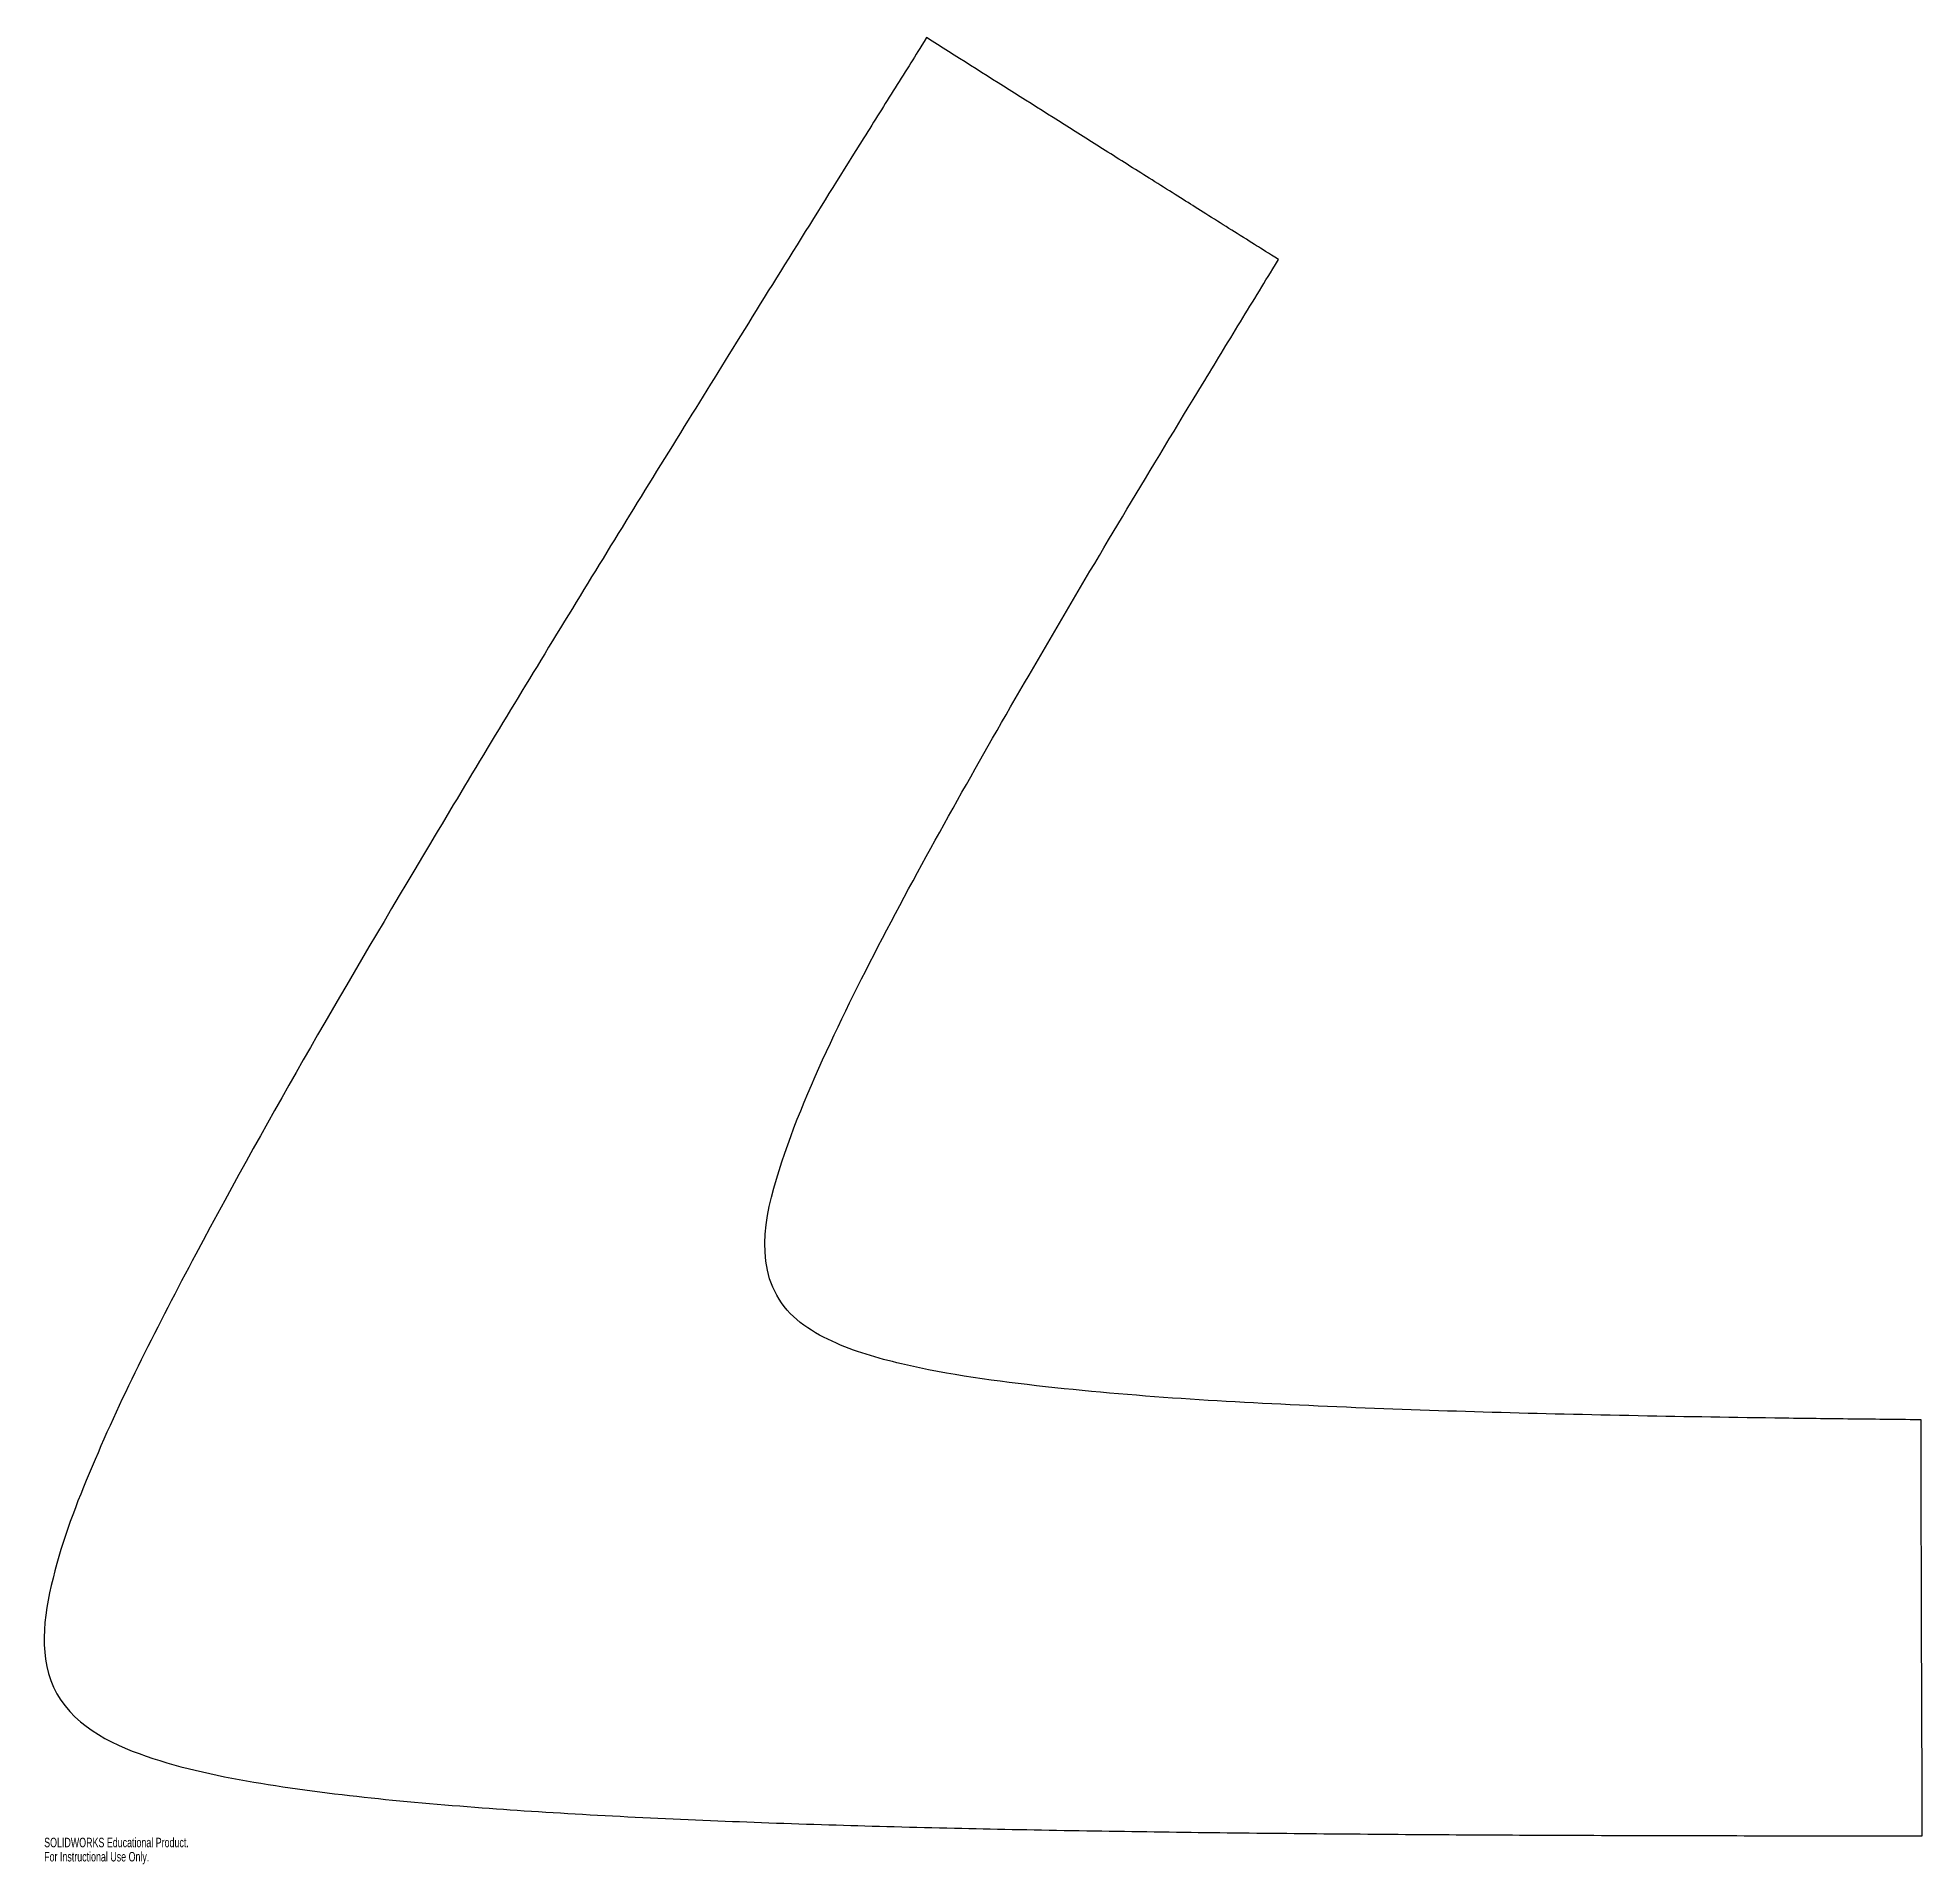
# Model space of a CAD drawing. Header units: inches. Extents: x -38.5 to -0.7, y -0.1 to 36.6.
import ezdxf

# ---------------------------------------------------------------- set-up
doc = ezdxf.new("R2010")
doc.units = ezdxf.units.IN
doc.header["$MEASUREMENT"] = 0
doc.styles.add('SLDTEXTSTYLE0', font='TXT', dxfattribs={"width": 0.7})

msp = doc.modelspace()

# ---------------------------------------------------------------- linework, layer by layer
at = {"color": 7, "linetype": 'Continuous', "lineweight": 25}
for points, knots in [([(-20.718, 36.562), (-20.858, 36.338), (-20.934, 36.217), (-21.132, 35.901), (-21.242, 35.726), (-21.561, 35.217), (-21.764, 34.892), (-22.405, 33.867), (-22.787, 33.255), (-23.68, 31.821), (-24.112, 31.127), (-24.946, 29.783), (-25.305, 29.204), (-26.598, 27.111), (-27.362, 25.868), (-28.647, 23.76), (-29.023, 23.14), (-29.876, 21.729), (-30.247, 21.11), (-32.364, 17.559), (-33.825, 15.067), (-36.148, 10.704), (-36.826, 9.384), (-37.771, 7.153), (-38.047, 6.438), (-38.432, 4.881), (-38.547, 4.035), (-37.776, 2.642), (-36.965, 2.279), (-35.507, 1.801), (-34.692, 1.641), (-33.156, 1.395), (-32.319, 1.295), (-30.822, 1.144), (-29.941, 1.072), (-27.737, 0.917), (-26.009, 0.831), (-23.698, 0.742), (-22.852, 0.714), (-21.343, 0.67), (-20.482, 0.649), (-18.212, 0.599), (-16.501, 0.572), (-14.221, 0.545), (-13.37, 0.536), (-11.847, 0.523), (-10.973, 0.516), (-9.499, 0.507), (-8.735, 0.503), (-7.153, 0.497), (-6.267, 0.494), (-4.715, 0.491), (-3.925, 0.49), (-2.716, 0.489), (-2.333, 0.489), (-1.732, 0.489), (-1.525, 0.489), (-1.153, 0.489), (-1.01, 0.489), (-0.746, 0.489)], [0, 0, 0, 0, 0.007812, 0.007812, 0.015625, 0.015625, 0.03125, 0.03125, 0.0625, 0.0625, 0.09375, 0.09375, 0.125, 0.125, 0.1875, 0.1875, 0.21875, 0.21875, 0.25, 0.25, 0.375, 0.375, 0.4375, 0.4375, 0.46875, 0.46875, 0.5, 0.5, 0.53125, 0.53125, 0.5625, 0.5625, 0.59375, 0.59375, 0.625, 0.625, 0.6875, 0.6875, 0.71875, 0.71875, 0.75, 0.75, 0.8125, 0.8125, 0.84375, 0.84375, 0.875, 0.875, 0.90625, 0.90625, 0.9375, 0.9375, 0.96875, 0.96875, 0.984375, 0.984375, 0.992188, 0.992188, 1, 1, 1, 1]), ([(-13.66, 32.11), (-13.856, 32.234), (-14.003, 32.327), (-14.199, 32.45), (-14.397, 32.575), (-14.833, 32.849), (-15.179, 33.067), (-15.671, 33.377), (-16.014, 33.593), (-16.603, 33.964), (-16.897, 34.149), (-18.364, 35.075), (-19.542, 35.819), (-20.718, 36.562)], [0, 0, 0, 0, 0.0625, 0.0625, 0.125, 0.125, 0.25, 0.25, 0.375, 0.375, 0.5, 0.5, 1, 1, 1, 1]), ([(-0.772, 8.834), (-1.098, 8.837), (-1.262, 8.839), (-1.747, 8.844), (-1.986, 8.847), (-2.739, 8.855), (-3.197, 8.861), (-4.711, 8.882), (-5.623, 8.897), (-8.645, 8.958), (-10.453, 9.005), (-14.52, 9.181), (-16.352, 9.28), (-19.32, 9.606), (-20.251, 9.728), (-21.708, 10.072), (-22.156, 10.199), (-23.071, 10.618), (-23.485, 10.902), (-24.2, 12.193), (-23.866, 13.287), (-23.257, 15.078), (-22.826, 16.03), (-21.599, 18.571), (-20.586, 20.41), (-18.729, 23.68), (-17.67, 25.479), (-16.213, 27.912), (-15.683, 28.79), (-14.937, 30.019), (-14.685, 30.432), (-14.293, 31.075), (-14.168, 31.279), (-13.916, 31.692), (-13.83, 31.833), (-13.66, 32.11)], [0, 0, 0, 0, 0.015625, 0.015625, 0.03125, 0.03125, 0.0625, 0.0625, 0.125, 0.125, 0.25, 0.25, 0.375, 0.375, 0.4375, 0.4375, 0.46875, 0.46875, 0.5, 0.5, 0.5625, 0.5625, 0.625, 0.625, 0.75, 0.75, 0.875, 0.875, 0.9375, 0.9375, 0.96875, 0.96875, 0.984375, 0.984375, 1, 1, 1, 1]), ([(-0.746, 0.489), (-0.747, 0.644), (-0.747, 0.765), (-0.748, 0.939), (-0.748, 0.924), (-0.749, 1.185), (-0.749, 1.336), (-0.751, 1.926), (-0.752, 2.207), (-0.757, 3.313), (-0.759, 3.968), (-0.762, 5.008), (-0.763, 5.356), (-0.765, 6.051), (-0.766, 6.458), (-0.768, 7.038), (-0.769, 7.447), (-0.77, 7.963), (-0.771, 8.197), (-0.771, 8.428), (-0.772, 8.602), (-0.772, 8.834)], [0, 0, 0, 0, 0.03125, 0.03125, 0.0625, 0.0625, 0.125, 0.125, 0.25, 0.25, 0.5, 0.5, 0.625, 0.625, 0.75, 0.75, 0.875, 0.875, 0.9375, 0.9375, 1, 1, 1, 1])]:
    msp.add_open_spline(points, degree=3, knots=knots, dxfattribs=at)

# ---------------------------------------------------------------- texts
at = {"color": 7, "linetype": 'Continuous', "char_height": 0.1903, "attachment_point": 1, "style": 'SLDTEXTSTYLE0'}
for s, insert in [('SOLIDWORKS Educational Product.', (-38.417, 0.449)), ('For Instructional Use Only.', (-38.417, 0.164))]:
    msp.add_mtext(s, dxfattribs=dict(at, insert=insert))

doc.saveas('drawing.dxf')
